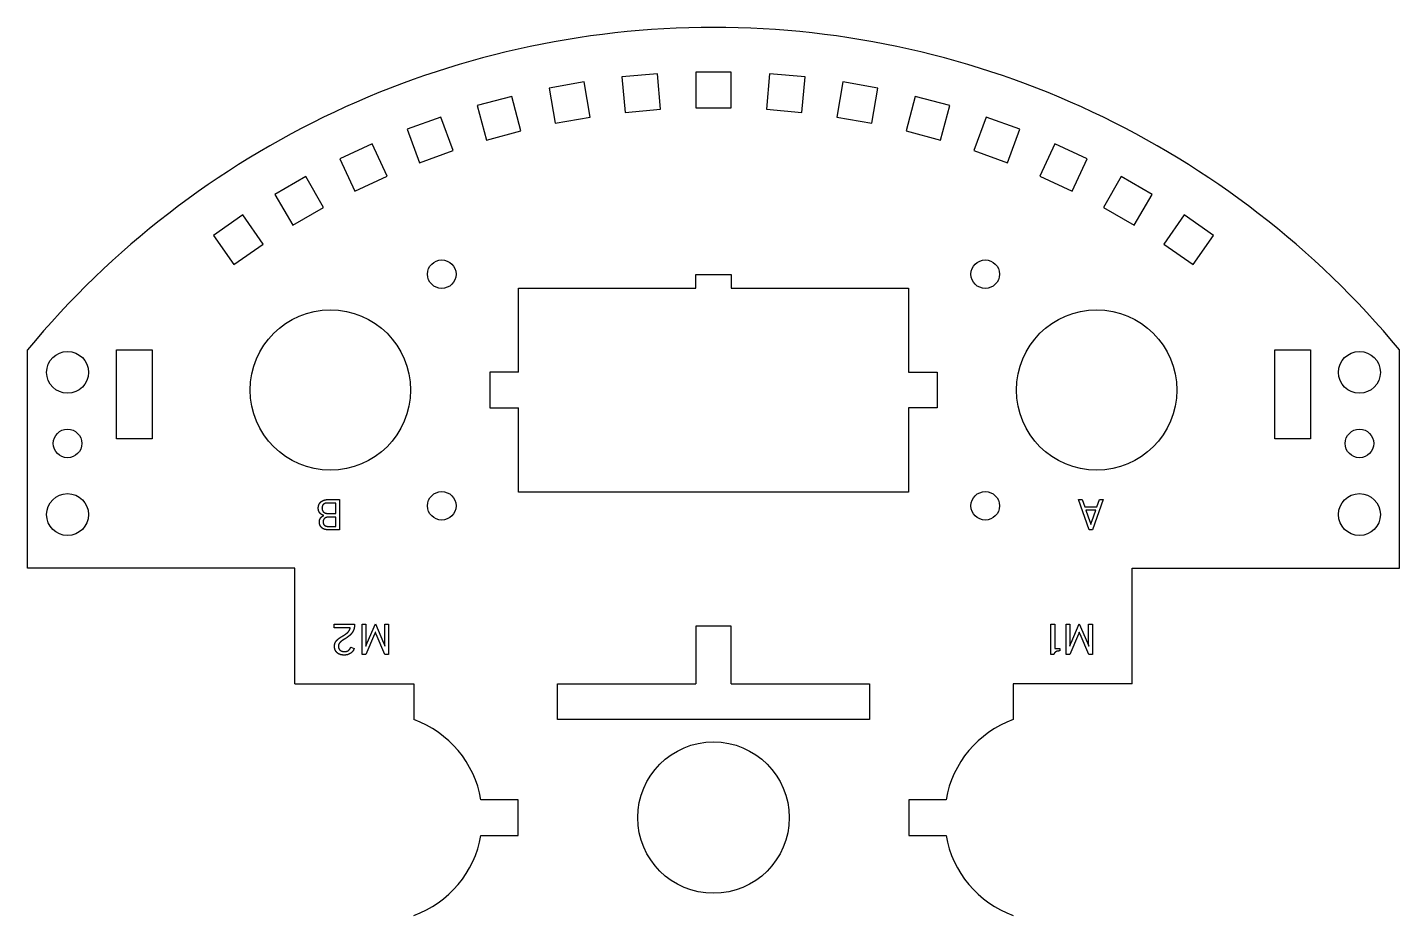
# Model space of a CAD drawing. Header units: millimetres. Extents: x -77 to 77, y -100 to 100.
# Drawn here: x -77 to 77, y 0.3 to 100 of the extents above; entities that cross this region are included whole.
import ezdxf

# ---------------------------------------------------------------- set-up
doc = ezdxf.new("R2010")
doc.units = ezdxf.units.MM
doc.layers.add('Shape2DView002', color=7, linetype='CONTINUOUS')

msp = doc.modelspace()

# ---------------------------------------------------------------- linework, layer by layer
at = {"layer": 'Shape2DView002'}
for p, q in [((-6.28557, 94.7918), (-10.2703, 94.4432)), ((-10.2703, 94.4432), (-9.92173, 90.4584)), ((-5.93695, 90.8071), (-6.28557, 94.7918)), ((-2, 94.9789), (-2, 90.9789)), ((2, 94.9789), (-2, 94.9789)), ((2, 90.9789), (2, 94.9789)), ((6.28557, 94.7918), (5.93695, 90.8071)), ((10.2703, 94.4432), (6.28557, 94.7918)), ((9.92173, 90.4584), (10.2703, 94.4432)), ((-14.5233, 93.8833), (-18.4625, 93.1887)), ((-18.4625, 93.1887), (-17.7679, 89.2495)), ((-13.8287, 89.9441), (-14.5233, 93.8833)), ((14.5233, 93.8833), (13.8287, 89.9441)), ((18.4625, 93.1887), (14.5233, 93.8833)), ((17.7679, 89.2495), (18.4625, 93.1887)), ((-22.6505, 92.2603), (-26.5142, 91.225)), ((-26.5142, 91.225), (-25.4789, 87.3613)), ((-21.6152, 88.3966), (-22.6505, 92.2603)), ((-2, 90.9789), (2, 90.9789)), ((22.6505, 92.2603), (21.6152, 88.3966)), ((26.5142, 91.225), (22.6505, 92.2603)), ((25.4789, 87.3613), (26.5142, 91.225)), ((-30.6053, 89.9351), (-34.3641, 88.567)), ((-29.2372, 86.1763), (-30.6053, 89.9351)), ((-17.7679, 89.2495), (-13.8287, 89.9441)), ((-9.92173, 90.4584), (-5.93695, 90.8071)), ((5.93695, 90.8071), (9.92173, 90.4584)), ((13.8287, 89.9441), (17.7679, 89.2495)), ((30.6053, 89.9351), (29.2372, 86.1763)), ((34.3641, 88.567), (30.6053, 89.9351)), ((-34.3641, 88.567), (-32.996, 84.8082)), ((-25.4789, 87.3613), (-21.6152, 88.3966)), ((21.6152, 88.3966), (25.4789, 87.3613)), ((32.996, 84.8082), (34.3641, 88.567)), ((-38.3272, 86.9254), (-41.9525, 85.2349)), ((-36.6367, 83.3002), (-38.3272, 86.9254)), ((38.3272, 86.9254), (36.6367, 83.3002)), ((41.9525, 85.2349), (38.3272, 86.9254)), ((-41.9525, 85.2349), (-40.262, 81.6097)), ((-32.996, 84.8082), (-29.2372, 86.1763)), ((29.2372, 86.1763), (32.996, 84.8082)), ((40.262, 81.6097), (41.9525, 85.2349)), ((-45.7574, 83.2542), (-49.2215, 81.2542)), ((-43.7574, 79.7901), (-45.7574, 83.2542)), ((-40.262, 81.6097), (-36.6367, 83.3002)), ((36.6367, 83.3002), (40.262, 81.6097)), ((45.7574, 83.2542), (43.7574, 79.7901)), ((49.2215, 81.2542), (45.7574, 83.2542)), ((-49.2215, 81.2542), (-47.2215, 77.7901)), ((47.2215, 77.7901), (49.2215, 81.2542)), ((-52.8394, 78.9493), (-56.116, 76.655)), ((-50.5451, 75.6727), (-52.8394, 78.9493)), ((-47.2215, 77.7901), (-43.7574, 79.7901)), ((43.7574, 79.7901), (47.2215, 77.7901)), ((52.8394, 78.9493), (50.5451, 75.6727)), ((56.116, 76.655), (52.8394, 78.9493)), ((-56.116, 76.655), (-53.8217, 73.3784)), ((-53.8217, 73.3784), (-50.5451, 75.6727)), ((50.5451, 75.6727), (53.8217, 73.3784)), ((53.8217, 73.3784), (56.116, 76.655)), ((-2, 70.75), (-2, 72.25)), ((-2, 72.25), (2, 72.25)), ((2, 72.25), (2, 70.75)), ((-21.9, 61.3), (-21.9, 70.75)), ((-21.9, 70.75), (-2, 70.75)), ((2, 70.75), (21.9, 70.75)), ((21.9, 70.75), (21.9, 61.3)), ((-77, 39.3044), (-77, 63.8044)), ((-67, 53.8044), (-67, 63.8044)), ((-67, 63.8044), (-63, 63.8044)), ((-63, 63.8044), (-63, 53.8044)), ((63, 53.8044), (63, 63.8044)), ((63, 63.8044), (67, 63.8044)), ((67, 63.8044), (67, 53.8044)), ((77, 39.3044), (77, 63.8044)), ((-21.9, 61.3), (-25.1, 61.3)), ((-25.1, 61.3), (-25.1, 57.3)), ((21.9, 61.3), (25.1, 61.3)), ((25.1, 61.3), (25.1, 57.3)), ((-25.1, 57.3), (-21.9, 57.3)), ((-21.9, 47.85), (-21.9, 57.3)), ((21.9, 57.3), (21.9, 47.85)), ((25.1, 57.3), (21.9, 57.3)), ((-63, 53.8044), (-67, 53.8044)), ((67, 53.8044), (63, 53.8044)), ((21.9, 47.85), (-21.9, 47.85)), ((-42.3973, 46.6114), (-43.3057, 46.6114)), ((-43.2567, 47), (-41.9755, 47)), ((-42.3973, 45.4281), (-42.3973, 46.6114)), ((-41.9755, 47), (-41.9755, 43.6035)), ((42.1564, 43.6035), (40.9526, 47)), ((40.9526, 47), (41.3839, 47)), ((41.3839, 47), (41.6761, 46.1706)), ((43.752, 47), (42.5482, 43.6035)), ((43.0253, 46.1706), (43.3112, 47)), ((43.3112, 47), (43.752, 47)), ((-43.1493, 45.4281), (-42.3973, 45.4281)), ((-42.3973, 45.0442), (-43.0972, 45.0442)), ((-42.3973, 43.9858), (-42.3973, 45.0442)), ((41.6761, 46.1706), (43.0253, 46.1706)), ((42.8989, 45.7962), (41.8057, 45.7962)), ((41.8057, 45.7962), (42.2433, 44.5403)), ((42.4566, 44.5403), (42.8989, 45.7962)), ((-43.203, 43.9858), (-42.3973, 43.9858)), ((-41.9755, 43.6035), (-43.1793, 43.6035)), ((42.5482, 43.6035), (42.1564, 43.6035)), ((-47, 39.3044), (-77, 39.3044)), ((-47, 26.3044), (-47, 39.3044)), ((47, 26.3044), (47, 39.3044)), ((47, 39.3044), (77, 39.3044)), ((-42.5687, 33), (-40.2828, 33)), ((-42.5687, 32.5877), (-42.5687, 33)), ((-40.7725, 32.5877), (-42.5687, 32.5877)), ((-39.4265, 33), (-39.0047, 33)), ((-39.4265, 29.6035), (-39.4265, 33)), ((-39.0047, 33), (-39.0047, 30.9131)), ((-38.8626, 30.9226), (-37.951, 33.0585)), ((-37.951, 33.0585), (-37.0284, 30.9131)), ((-36.8973, 30.9131), (-36.8973, 33)), ((-36.8973, 33), (-36.4755, 33)), ((-36.4755, 33), (-36.4755, 29.6035)), ((2, 32.8), (-2, 32.8)), ((-2, 32.8), (-2, 26.3)), ((2, 26.3), (2, 32.8)), ((37.872, 33), (38.2954, 33)), ((37.872, 29.6035), (37.872, 33)), ((38.2954, 33), (38.2954, 30.2923)), ((39.5735, 33), (39.9953, 33)), ((39.5735, 29.6035), (39.5735, 33)), ((39.9953, 33), (39.9953, 30.9131)), ((40.1374, 30.9226), (41.049, 33.0585)), ((41.049, 33.0585), (41.9716, 30.9131)), ((42.1027, 30.9131), (42.1027, 33)), ((42.1027, 33), (42.5245, 33)), ((42.5245, 33), (42.5245, 29.6035)), ((-38.0379, 31.8894), (-39.0237, 29.6035)), ((-36.8736, 29.6035), (-37.8641, 31.8894)), ((40.9621, 31.8894), (39.9763, 29.6035)), ((42.1264, 29.6035), (41.1359, 31.8894)), ((-40.7141, 30.4376), (-40.3365, 30.267)), ((-39.0237, 29.6035), (-39.4265, 29.6035)), ((-36.4755, 29.6035), (-36.8736, 29.6035)), ((38.1785, 29.6035), (37.872, 29.6035)), ((38.2954, 30.2923), (38.8626, 30.2923)), ((38.8626, 30.2923), (38.8626, 30.0063)), ((39.9763, 29.6035), (39.5735, 29.6035)), ((42.5245, 29.6035), (42.1264, 29.6035)), ((-47, 26.3044), (-33.64, 26.3044)), ((-33.64, 26.3044), (-33.64, 22.3044)), ((-17.5, 22.3), (-17.5, 26.3)), ((-17.5, 26.3), (-2, 26.3)), ((2, 26.3), (17.5, 26.3)), ((17.5, 26.3), (17.5, 22.3)), ((47, 26.3044), (33.64, 26.3044)), ((33.64, 26.3044), (33.64, 22.3044)), ((17.5, 22.3), (-17.5, 22.3)), ((-21.9262, 13.3044), (-26.0984, 13.3044)), ((-21.9262, 9.30439), (-21.9262, 13.3044)), ((26.0984, 13.3044), (21.9262, 13.3044)), ((21.9262, 13.3044), (21.9262, 9.30439)), ((-26.0984, 9.30439), (-21.9262, 9.30439)), ((21.9262, 9.30439), (26.0984, 9.30439))]:
    msp.add_line(p, q, dxfattribs=at)
for centre, radius in [((-30.5, 72.3), 1.6), ((30.5, 72.3), 1.6), ((-43, 59.3), 9), ((43, 59.3), 9), ((-72.5, 61.28), 2.35), ((72.5, 61.28), 2.35), ((-72.5, 53.3), 1.6), ((72.5, 53.3), 1.6), ((-30.5, 46.3), 1.6), ((30.5, 46.3), 1.6), ((-72.5, 45.32), 2.35), ((72.5, 45.32), 2.35), ((0, 11.3), 8.5)]:
    msp.add_circle(centre, radius, dxfattribs=at)
for centre, radius, start, end in [((0, 0), 100, 39.6461, 140.354), ((-37.6262, 11.3044), 11.7, 9.84249, 70.0803), ((37.6262, 11.3044), 11.7, 109.92, 170.158), ((-37.6262, 11.3044), 11.7, -70.0803, -9.84249), ((37.6262, 11.3044), 11.7, -170.158, -109.92)]:
    msp.add_arc(centre, radius, start, end, dxfattribs=at)
for points, degree in [([(-44.3578, 46.0253), (-44.3578, 46.1975), (-44.3025, 46.3697)], 2), ([(-44.3025, 46.3697), (-44.2472, 46.5419), (-44.1193, 46.6856)], 2), ([(-44.1193, 46.6856), (-43.9913, 46.8278), (-43.7796, 46.9147)], 2), ([(-43.8855, 46.3191), (-43.9408, 46.1896), (-43.9408, 46.0537)], 2), ([(-43.6927, 46.5292), (-43.8318, 46.4471), (-43.8855, 46.3191)], 2), ([(-43.7796, 46.9147), (-43.5679, 47), (-43.2567, 47)], 2), ([(-43.3057, 46.6114), (-43.5553, 46.6114), (-43.6927, 46.5292)], 2), ([(-44.2852, 45.6682), (-44.3578, 45.831), (-44.3578, 46.0253)], 2), ([(-44.0735, 45.3886), (-44.2125, 45.5055), (-44.2852, 45.6682)], 2), ([(-44.2378, 44.5008), (-44.2378, 44.733), (-44.1066, 44.921)], 2), ([(-44.1066, 44.921), (-43.9755, 45.1074), (-43.737, 45.2085)], 2), ([(-43.737, 45.2085), (-43.9344, 45.2701), (-44.0735, 45.3886)], 2), ([(-43.9408, 46.0537), (-43.9408, 45.891), (-43.8744, 45.7488)], 2), ([(-43.8744, 45.7488), (-43.8096, 45.6051), (-43.639, 45.5166)], 2), ([(-43.639, 44.8973), (-43.8191, 44.7488), (-43.8191, 44.5055)], 2), ([(-43.639, 45.5166), (-43.4684, 45.4281), (-43.1493, 45.4281)], 2), ([(-43.0972, 45.0442), (-43.4589, 45.0442), (-43.639, 44.8973)], 2), ([(-44.1398, 44.0695), (-44.2378, 44.2749), (-44.2378, 44.5008)], 2), ([(-43.8128, 43.733), (-44.0434, 43.8626), (-44.1398, 44.0695)], 2), ([(-43.8191, 44.5055), (-43.8191, 44.3823), (-43.7717, 44.2622)], 2), ([(-43.1793, 43.6035), (-43.5821, 43.6035), (-43.8128, 43.733)], 2), ([(-43.7717, 44.2622), (-43.7259, 44.1422), (-43.5916, 44.0648)], 2), ([(-43.5916, 44.0648), (-43.4589, 43.9858), (-43.203, 43.9858)], 2), ([(42.2433, 44.5403), (42.2607, 44.4913), (42.2812, 44.4265)], 2), ([(42.2812, 44.4265), (42.3207, 44.3002)], 1), ([(42.3207, 44.3002), (42.3397, 44.2385), (42.3507, 44.1943)], 2), ([(42.3507, 44.1943), (42.3618, 44.2385), (42.3807, 44.3002)], 2), ([(42.3807, 44.3002), (42.3981, 44.3618), (42.4186, 44.4265)], 2), ([(42.4186, 44.4265), (42.4392, 44.4913), (42.4566, 44.5403)], 2), ([(-40.9273, 32.2354), (-40.812, 32.3902), (-40.7725, 32.5877)], 2), ([(-40.3776, 32.4092), (-40.4739, 32.1532), (-40.6351, 31.9589)], 2), ([(-40.2828, 33), (-40.2828, 32.6651), (-40.3776, 32.4092)], 2), ([(-42.5403, 30.5245), (-42.5403, 30.8231), (-42.4092, 31.0316)], 2), ([(-42.4092, 31.0316), (-42.278, 31.2385), (-42.0632, 31.3965)], 2), ([(-42.0047, 30.8531), (-42.1027, 30.7062), (-42.1027, 30.515)], 2), ([(-42.0632, 31.3965), (-41.8483, 31.5545), (-41.5987, 31.6998)], 2), ([(-41.7488, 31.1169), (-41.9068, 30.9984), (-42.0047, 30.8531)], 2), ([(-41.4092, 31.3397), (-41.5908, 31.2338), (-41.7488, 31.1169)], 2), ([(-41.5987, 31.6998), (-41.3886, 31.8215), (-41.2164, 31.951)], 2), ([(-40.9984, 31.613), (-41.2006, 31.4613), (-41.4092, 31.3397)], 2), ([(-41.2164, 31.951), (-41.0442, 32.0806), (-40.9273, 32.2354)], 2), ([(-40.6351, 31.9589), (-40.7978, 31.763), (-40.9984, 31.613)], 2), ([(-39.0047, 30.9131), (-39.0047, 30.8262), (-39.0079, 30.7156)], 2), ([(-38.9415, 30.7299), (-38.9005, 30.8357), (-38.8626, 30.9226)], 2), ([(-37.9921, 32.0047), (-38.0379, 31.8894)], 1), ([(-37.951, 32.1169), (-37.9921, 32.0047)], 1), ([(-37.9068, 32), (-37.951, 32.1169)], 1), ([(-37.8641, 31.8894), (-37.8847, 31.9415), (-37.9068, 32)], 2), ([(-37.0284, 30.9131), (-36.9921, 30.8278), (-36.9526, 30.7283)], 2), ([(-36.8942, 30.7188), (-36.8973, 30.8262), (-36.8973, 30.9131)], 2), ([(39.9953, 30.9131), (39.9953, 30.8262), (39.9921, 30.7156)], 2), ([(40.0585, 30.7299), (40.0995, 30.8357), (40.1374, 30.9226)], 2), ([(41.0079, 32.0047), (40.9621, 31.8894)], 1), ([(41.049, 32.1169), (41.0079, 32.0047)], 1), ([(41.0932, 32), (41.049, 32.1169)], 1), ([(41.1359, 31.8894), (41.1153, 31.9415), (41.0932, 32)], 2), ([(41.9716, 30.9131), (42.0079, 30.8278), (42.0474, 30.7283)], 2), ([(42.1058, 30.7188), (42.1027, 30.8262), (42.1027, 30.9131)], 2), ([(-42.4092, 30.0126), (-42.5403, 30.2338), (-42.5403, 30.5245)], 2), ([(-42.0348, 29.6682), (-42.2796, 29.7915), (-42.4092, 30.0126)], 2), ([(-42.1027, 30.515), (-42.1027, 30.2701), (-41.9226, 30.1043)], 2), ([(-41.4518, 29.545), (-41.7915, 29.545), (-42.0348, 29.6682)], 2), ([(-41.9226, 30.1043), (-41.7441, 29.9384), (-41.4376, 29.9384)], 2), ([(-40.733, 29.7504), (-41.03, 29.545), (-41.4518, 29.545)], 2), ([(-41.4376, 29.9384), (-41.1248, 29.9384), (-40.9558, 30.0758)], 2), ([(-40.9558, 30.0758), (-40.7883, 30.2117), (-40.7141, 30.4376)], 2), ([(-40.3365, 30.267), (-40.436, 29.9542), (-40.733, 29.7504)], 2), ([(-39.0142, 30.5403), (-38.9842, 30.6224), (-38.9415, 30.7299)], 2), ([(-39.0079, 30.7156), (-39.0111, 30.6051), (-39.0142, 30.5403)], 2), ([(-36.9526, 30.7283), (-36.9131, 30.6272), (-36.8831, 30.545)], 2), ([(-36.8831, 30.545), (-36.891, 30.6098), (-36.8942, 30.7188)], 2), ([(38.327, 29.8436), (38.2291, 29.7551), (38.1785, 29.6035)], 2), ([(38.5592, 29.9684), (38.4234, 29.9305), (38.327, 29.8436)], 2), ([(38.8626, 30.0063), (38.6951, 30.0063), (38.5592, 29.9684)], 2), ([(39.9858, 30.5403), (40.0158, 30.6224), (40.0585, 30.7299)], 2), ([(39.9921, 30.7156), (39.9889, 30.6051), (39.9858, 30.5403)], 2), ([(42.0474, 30.7283), (42.0869, 30.6272), (42.1169, 30.545)], 2), ([(42.1169, 30.545), (42.109, 30.6098), (42.1058, 30.7188)], 2)]:
    msp.add_open_spline(points, degree=degree, dxfattribs=at)

doc.saveas('drawing.dxf')
